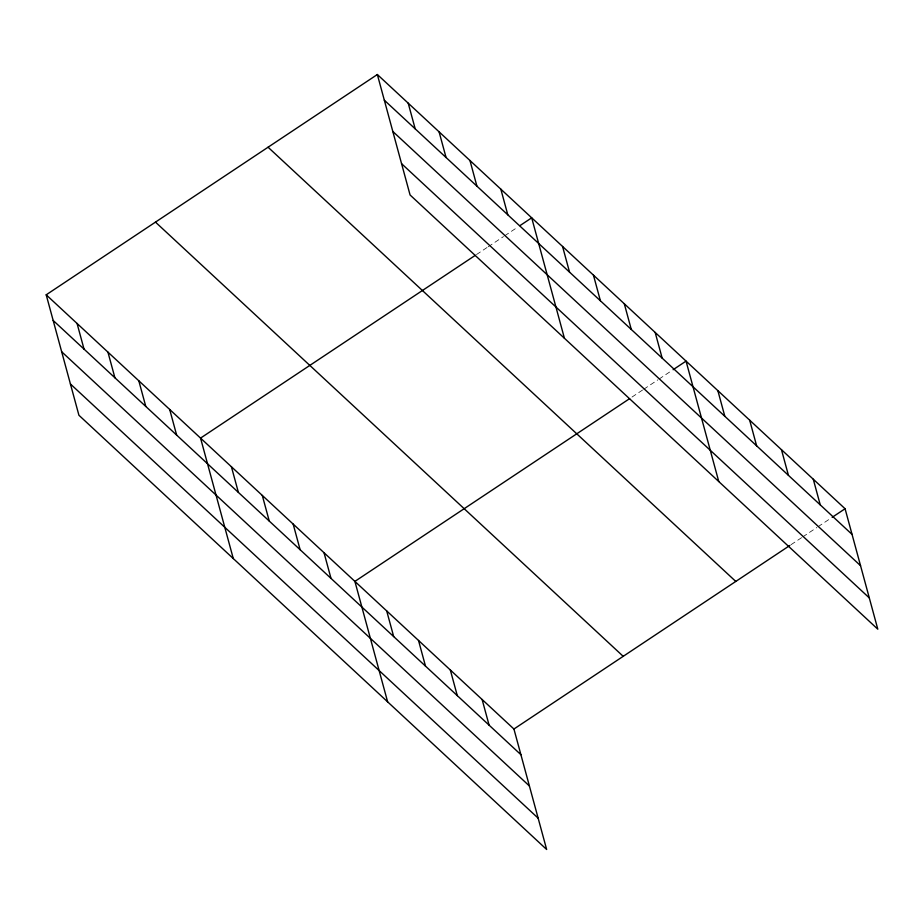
<?xml version="1.0" encoding="UTF-8"?>
<svg xmlns="http://www.w3.org/2000/svg" width="924" height="924" viewBox="0 0 924 924"><rect width="100%" height="100%" fill="white"/><g stroke="black" fill="none" stroke-linecap="round" stroke-linejoin="round"><path stroke-width="0.69" stroke-dasharray="4.62 3.46" d="M476.472 254.55L487.04 247.517M488.219 246.743L503.499 236.579M504.666 235.793L517.602 227.2M631.993 397.066L642.573 390.032M643.751 389.247L657.842 379.868M659.02 379.083L671.944 370.489M791.025 544.698L801.605 537.664M802.771 536.879L816.874 527.5M818.052 526.715L830.976 518.121"/><path stroke-width="1.39" d="M46.2 294.814L513.929 729.024L546.65 849.479L78.921 415.257L46.2 294.814L377.35 74.521L845.079 508.743L877.8 629.186L410.071 194.976L377.35 74.521M475.294 255.336L200.554 438.103L233.275 558.546M519.946 225.629L531.693 217.821L564.425 338.265M629.648 398.625L354.897 581.392L387.63 701.847M673.122 369.704L686.047 361.111L718.768 481.554M513.929 729.024L789.847 545.472M832.154 517.336L845.079 508.743M384.315 100.185L852.044 534.395M392.816 131.462L860.544 565.673M401.57 163.687L869.299 597.909M268.064 147.216L735.793 581.439M155.475 222.118L623.203 656.329M53.176 320.466L520.905 754.689M61.665 351.755L529.394 785.966M70.42 383.98L538.161 818.19M813.27 479.209L820.246 504.874M781.461 449.688L788.438 475.34M749.664 420.154L756.629 445.818M717.856 390.633L724.82 416.285M655.174 332.444L662.15 358.108M624.312 303.788L631.277 329.452M593.439 275.133L600.404 300.785M562.566 246.477L569.542 272.13M500.831 189.154L507.796 214.818M469.958 160.499L476.923 186.163M439.085 131.843L446.061 157.496M408.212 103.188L415.188 128.84M482.12 699.503L489.096 725.155M450.323 669.969L457.288 695.633M418.514 640.447L425.479 666.1M386.706 610.926L393.682 636.578M324.035 552.737L331 578.389M293.162 524.081L300.127 549.734M262.289 495.426L269.265 521.078M231.416 466.759L238.392 492.423M169.681 409.447L176.646 435.1M138.808 380.792L145.784 406.445M107.935 352.136L114.911 377.789M77.073 323.469L84.038 349.133"/></g></svg>
